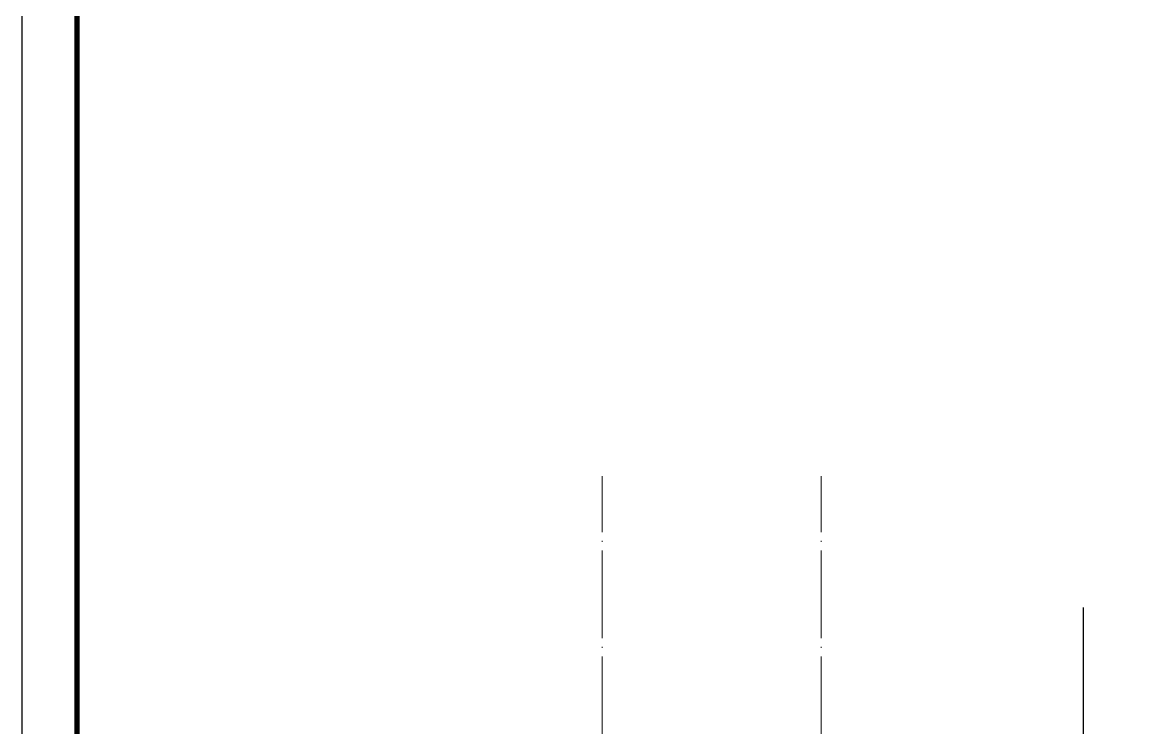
# Model space of a CAD drawing. Extents: x -1307975 to -76406, y -96289 to 379359.
# Drawn here: x -551478 to -546397, y 273611 to 276836 of the extents above; entities that cross this region are included whole.
import ezdxf

# ---------------------------------------------------------------- set-up
doc = ezdxf.new("R2010")
doc.units = 0
doc.header["$LTSCALE"] = 1000
doc.linetypes.add('DOTE', pattern=[2.42, 2, -0.2, 0.02, -0.2])
doc.layers.get('0').update_dxf_attribs({"linetype": 'CONTINUOUS'})
doc.layers.add('DIM_SYMB', color=3, linetype='CONTINUOUS')
doc.layers.add('DOTE', color=19, linetype='DOTE', lineweight=9)
doc.layers.add('图框', color=9, linetype='CONTINUOUS', lineweight=18)
doc.layers.add('yichutu', color=7, linetype='CONTINUOUS', true_color=0xffffff)

# ---------------------------------------------------------------- blocks, each defined once
blk = doc.blocks.new('GFDDDDRG')
at = {"layer": '图框'}
blk.add_lwpolyline([(923310, -107437), (923310, -159999), (893610, -159999), (893610, -107437)], close=True, dxfattribs=at)
blk.add_lwpolyline([(923310, -107437), (923310, -159999), (893610, -159999), (893610, -107437)], close=True, dxfattribs=at)
at = {"layer": '图框', "const_width": 50}
blk.add_lwpolyline([(894110, -159499), (922810, -159499), (922810, -108687), (894110, -108687)], close=True, dxfattribs=at)
blk = doc.blocks.new('yct-1051-594-26275-14850-25-1002.0')
at = {"layer": 'yichutu', "color": 7, "true_color": 0xffffff}
blk.add_lwpolyline([(0, 0), (0, 14850), (26275, 14850), (26275, 0)], close=True, dxfattribs=at)

msp = doc.modelspace()

# ---------------------------------------------------------------- linework, layer by layer
at = {"layer": 'DIM_SYMB'}
msp.add_lwpolyline([(-546627.96, 274160.72), (-546627.96, 265498.85), (-546575.46, 265479.74), (-546680.46, 265461.23), (-546627.96, 265442.6), (-546627.96, 256780.72)], dxfattribs=at)
at = {"layer": 'DOTE', "color": 1, "linetype": 'DOTE', "ltscale": 0.2}
for p, q in [((-548826.49, 257080.72), (-548826.49, 274760.72)), ((-547826.49, 257080.72), (-547826.49, 274760.72))]:
    msp.add_line(p, q, dxfattribs=at)

# ---------------------------------------------------------------- block references
at = {"xscale": 0.5, "yscale": 0.5, "zscale": 0.5}
msp.add_blockref('GFDDDDRG', (-998282.89, 332907.23), dxfattribs=at)
at = {"layer": 'yichutu', "rotation": 270}
msp.add_blockref('yct-1051-594-26275-14850-25-1002.0', (-551478, 279188.75), dxfattribs=at)

doc.saveas('drawing.dxf')
